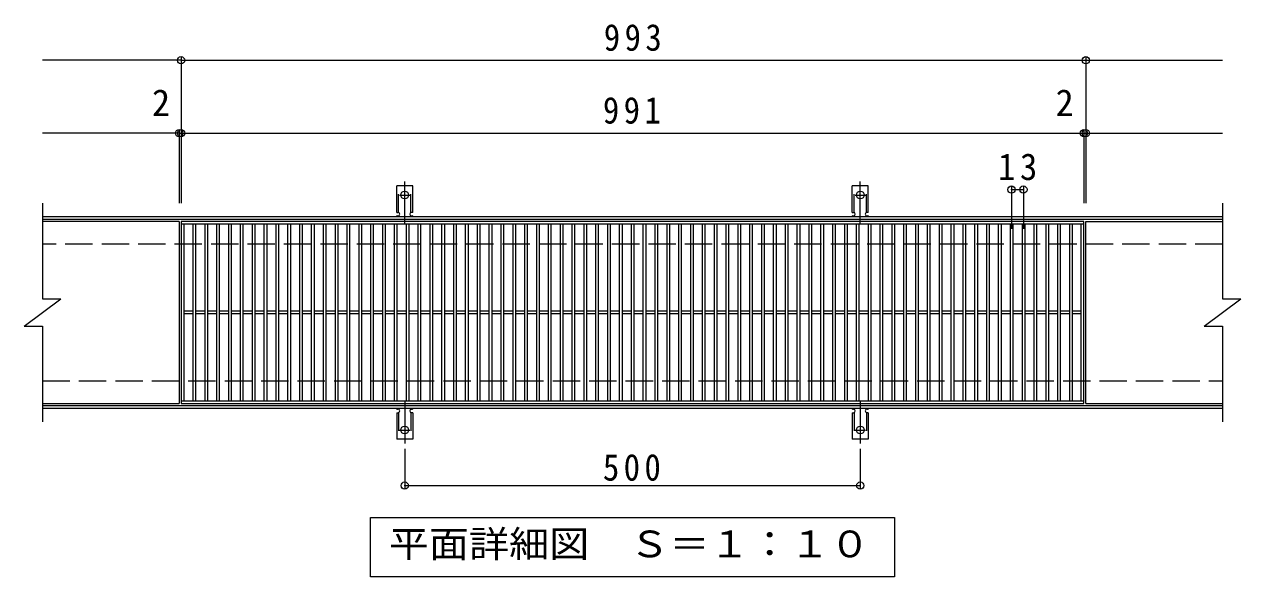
# Model space of a CAD drawing. Units: millimetres at full size, sheet at 1:10. Extents: x -1575 to 1626, y -1375 to 1002.
# Drawn here: x -786 to 549, y 395 to 1002 of the extents above; entities that cross this region are included whole.
import ezdxf
from ezdxf.enums import TextEntityAlignment as Align

# ---------------------------------------------------------------- set-up
doc = ezdxf.new("R2010")
doc.units = ezdxf.units.MM
doc.header["$LTSCALE"] = 10
doc.header["$PDMODE"] = 32
doc.header["$PDSIZE"] = 8
for name, pattern in [('CHAIN2', [12, 9, -1, 1, -1]), ('DASHED2', [3, 2, -1]), ('DASHED3', [4, 3, -1])]:
    doc.linetypes.add(name, pattern=pattern)
for name, color, linetype, lineweight in [('C-1', 2, 'Continuous', 9), ('C-2', 3, 'Continuous', 9), ('C-4', 7, 'Continuous', 9), ('C-5', 7, 'Continuous', 9), ('C-A', 3, 'Continuous', 9)]:
    doc.layers.add(name, color=color, linetype=linetype, lineweight=lineweight)
doc.styles.add('ＭＳ ゴシック', font='')
doc.styles.get('ＭＳ ゴシック').set_extended_font_data('MS Gothic')

msp = doc.modelspace()

# ---------------------------------------------------------------- linework, layer by layer
at = {"layer": 'C-1'}
for p, q in [((529.12, 790.3), (-765.88, 790.3)), ((529.12, 787.3), (-765.88, 787.3)), ((-765.88, 583.3), (529.12, 583.3)), ((-765.88, 580.3), (529.12, 580.3))]:
    msp.add_line(p, q, dxfattribs=at)
at = {"layer": 'C-1', "linetype": 'DASHED3'}
for p, q in [((529.12, 760.3), (-765.88, 760.3)), ((-765.88, 610.3), (529.12, 610.3))]:
    msp.add_line(p, q, dxfattribs=at)
at = {"layer": 'C-2'}
for p, q in [((-615.88, 785.3), (-765.88, 785.3)), ((-615.88, 785.3), (-615.88, 585.3)), ((377.12, 785.3), (-613.88, 785.3)), ((-613.88, 785.3), (-613.88, 585.3)), ((377.12, 782.3), (-613.88, 782.3)), ((-610.88, 782.3), (-610.88, 588.3)), ((-600.88, 782.3), (-600.88, 588.3)), ((-597.88, 782.3), (-597.88, 588.3)), ((-587.88, 782.3), (-587.88, 588.3)), ((-584.88, 782.3), (-584.88, 588.3)), ((-574.88, 782.3), (-574.88, 588.3)), ((-571.88, 782.3), (-571.88, 588.3)), ((-561.88, 782.3), (-561.88, 588.3)), ((-558.88, 782.3), (-558.88, 588.3)), ((-548.88, 782.3), (-548.88, 588.3)), ((-545.88, 782.3), (-545.88, 588.3)), ((-535.88, 782.3), (-535.88, 588.3)), ((-532.88, 782.3), (-532.88, 588.3)), ((-522.88, 782.3), (-522.88, 588.3)), ((-519.88, 782.3), (-519.88, 588.3)), ((-509.88, 782.3), (-509.88, 588.3)), ((-506.88, 782.3), (-506.88, 588.3)), ((-496.88, 782.3), (-496.88, 588.3)), ((-493.88, 782.3), (-493.88, 588.3)), ((-483.88, 782.3), (-483.88, 588.3)), ((-480.88, 782.3), (-480.88, 588.3)), ((-470.88, 782.3), (-470.88, 588.3)), ((-467.88, 782.3), (-467.88, 588.3)), ((-457.88, 782.3), (-457.88, 588.3)), ((-454.88, 782.3), (-454.88, 588.3)), ((-444.88, 782.3), (-444.88, 588.3)), ((-441.88, 782.3), (-441.88, 588.3)), ((-431.88, 782.3), (-431.88, 588.3)), ((-428.88, 782.3), (-428.88, 588.3)), ((-418.88, 782.3), (-418.88, 588.3)), ((-415.88, 782.3), (-415.88, 588.3)), ((-405.88, 782.3), (-405.88, 588.3)), ((-402.88, 782.3), (-402.88, 588.3)), ((-392.88, 782.3), (-392.88, 588.3)), ((-389.88, 782.3), (-389.88, 588.3)), ((-379.88, 782.3), (-379.88, 588.3)), ((-376.88, 782.3), (-376.88, 588.3)), ((-366.88, 782.3), (-366.88, 588.3)), ((-363.88, 782.3), (-363.88, 588.3)), ((-353.88, 782.3), (-353.88, 588.3)), ((-350.88, 782.3), (-350.88, 588.3)), ((-340.88, 782.3), (-340.88, 588.3)), ((-337.88, 782.3), (-337.88, 588.3)), ((-327.88, 782.3), (-327.88, 588.3)), ((-324.88, 782.3), (-324.88, 588.3)), ((-314.88, 782.3), (-314.88, 588.3)), ((-311.88, 782.3), (-311.88, 588.3)), ((-301.88, 782.3), (-301.88, 588.3)), ((-298.88, 782.3), (-298.88, 588.3)), ((-288.88, 782.3), (-288.88, 588.3)), ((-285.88, 782.3), (-285.88, 588.3)), ((-275.88, 782.3), (-275.88, 588.3)), ((-272.88, 782.3), (-272.88, 588.3)), ((-262.88, 782.3), (-262.88, 588.3)), ((-259.88, 782.3), (-259.88, 588.3)), ((-249.88, 782.3), (-249.88, 588.3)), ((-246.88, 782.3), (-246.88, 588.3)), ((-236.88, 782.3), (-236.88, 588.3)), ((-233.88, 782.3), (-233.88, 588.3)), ((-223.88, 782.3), (-223.88, 588.3)), ((-220.88, 782.3), (-220.88, 588.3)), ((-210.88, 782.3), (-210.88, 588.3)), ((-207.88, 782.3), (-207.88, 588.3)), ((-197.88, 782.3), (-197.88, 588.3)), ((-194.88, 782.3), (-194.88, 588.3)), ((-184.88, 782.3), (-184.88, 588.3)), ((-181.88, 782.3), (-181.88, 588.3)), ((-171.88, 782.3), (-171.88, 588.3)), ((-168.88, 782.3), (-168.88, 588.3)), ((-158.88, 782.3), (-158.88, 588.3)), ((-155.88, 782.3), (-155.88, 588.3)), ((-145.88, 782.3), (-145.88, 588.3)), ((-142.88, 782.3), (-142.88, 588.3)), ((-132.88, 782.3), (-132.88, 588.3)), ((-129.88, 782.3), (-129.88, 588.3)), ((-119.88, 782.3), (-119.88, 588.3)), ((-116.88, 782.3), (-116.88, 588.3)), ((-106.88, 782.3), (-106.88, 588.3)), ((-103.88, 782.3), (-103.88, 588.3)), ((-93.88, 782.3), (-93.88, 588.3)), ((-90.88, 782.3), (-90.88, 588.3)), ((-80.88, 782.3), (-80.88, 588.3)), ((-77.88, 782.3), (-77.88, 588.3)), ((-67.88, 782.3), (-67.88, 588.3)), ((-64.88, 782.3), (-64.88, 588.3)), ((-54.88, 782.3), (-54.88, 588.3)), ((-51.88, 782.3), (-51.88, 588.3)), ((-41.88, 782.3), (-41.88, 588.3)), ((-38.88, 782.3), (-38.88, 588.3)), ((-28.88, 782.3), (-28.88, 588.3)), ((-25.88, 782.3), (-25.88, 588.3)), ((-15.88, 782.3), (-15.88, 588.3)), ((-12.88, 782.3), (-12.88, 588.3)), ((-2.88, 782.3), (-2.88, 588.3)), ((0.12, 782.3), (0.12, 588.3)), ((10.12, 782.3), (10.12, 588.3)), ((13.12, 782.3), (13.12, 588.3)), ((23.12, 782.3), (23.12, 588.3)), ((26.12, 782.3), (26.12, 588.3)), ((36.12, 782.3), (36.12, 588.3)), ((39.12, 782.3), (39.12, 588.3)), ((49.12, 782.3), (49.12, 588.3)), ((52.12, 782.3), (52.12, 588.3)), ((62.12, 782.3), (62.12, 588.3)), ((65.12, 782.3), (65.12, 588.3)), ((75.12, 782.3), (75.12, 588.3)), ((78.12, 782.3), (78.12, 588.3)), ((88.12, 782.3), (88.12, 588.3)), ((91.12, 782.3), (91.12, 588.3)), ((101.12, 782.3), (101.12, 588.3)), ((104.12, 782.3), (104.12, 588.3)), ((114.12, 782.3), (114.12, 588.3)), ((117.12, 782.3), (117.12, 588.3)), ((127.12, 782.3), (127.12, 588.3)), ((130.12, 782.3), (130.12, 588.3)), ((140.12, 782.3), (140.12, 588.3)), ((143.12, 782.3), (143.12, 588.3)), ((153.12, 782.3), (153.12, 588.3)), ((156.12, 782.3), (156.12, 588.3)), ((166.12, 782.3), (166.12, 588.3)), ((169.12, 782.3), (169.12, 588.3)), ((179.12, 782.3), (179.12, 588.3)), ((182.12, 782.3), (182.12, 588.3)), ((192.12, 782.3), (192.12, 588.3)), ((195.12, 782.3), (195.12, 588.3)), ((205.12, 782.3), (205.12, 588.3)), ((208.12, 782.3), (208.12, 588.3)), ((218.12, 782.3), (218.12, 588.3)), ((221.12, 782.3), (221.12, 588.3)), ((231.12, 782.3), (231.12, 588.3)), ((234.12, 782.3), (234.12, 588.3)), ((244.12, 782.3), (244.12, 588.3)), ((247.12, 782.3), (247.12, 588.3)), ((257.12, 782.3), (257.12, 588.3)), ((260.12, 782.3), (260.12, 588.3)), ((270.12, 782.3), (270.12, 588.3)), ((273.12, 782.3), (273.12, 588.3)), ((283.12, 782.3), (283.12, 588.3)), ((286.12, 782.3), (286.12, 588.3)), ((296.12, 782.3), (296.12, 588.3)), ((299.12, 782.3), (299.12, 588.3)), ((309.12, 782.3), (309.12, 588.3)), ((312.12, 782.3), (312.12, 588.3)), ((322.12, 782.3), (322.12, 588.3)), ((325.12, 782.3), (325.12, 588.3)), ((335.12, 782.3), (335.12, 588.3)), ((338.12, 782.3), (338.12, 588.3)), ((348.12, 782.3), (348.12, 588.3)), ((351.12, 782.3), (351.12, 588.3)), ((361.12, 782.3), (361.12, 588.3)), ((364.12, 782.3), (364.12, 588.3)), ((374.12, 588.3), (374.12, 782.3)), ((379.12, 785.3), (529.12, 785.3)), ((379.12, 585.3), (379.12, 785.3)), ((-785.88, 670.3), (-745.88, 700.3)), ((509.12, 670.3), (549.12, 700.3)), ((-600.88, 686.8), (-610.88, 686.8)), ((-600.88, 683.8), (-610.88, 683.8)), ((-587.88, 686.8), (-597.88, 686.8)), ((-587.88, 683.8), (-597.88, 683.8)), ((-574.88, 686.8), (-584.88, 686.8)), ((-574.88, 683.8), (-584.88, 683.8)), ((-561.88, 686.8), (-571.88, 686.8)), ((-561.88, 683.8), (-571.88, 683.8)), ((-548.88, 686.8), (-558.88, 686.8)), ((-548.88, 683.8), (-558.88, 683.8)), ((-535.88, 686.8), (-545.88, 686.8)), ((-535.88, 683.8), (-545.88, 683.8)), ((-522.88, 686.8), (-532.88, 686.8)), ((-522.88, 683.8), (-532.88, 683.8)), ((-509.88, 686.8), (-519.88, 686.8)), ((-509.88, 683.8), (-519.88, 683.8)), ((-496.88, 686.8), (-506.88, 686.8)), ((-496.88, 683.8), (-506.88, 683.8)), ((-483.88, 686.8), (-493.88, 686.8)), ((-483.88, 683.8), (-493.88, 683.8)), ((-470.88, 686.8), (-480.88, 686.8)), ((-470.88, 683.8), (-480.88, 683.8)), ((-457.88, 686.8), (-467.88, 686.8)), ((-457.88, 683.8), (-467.88, 683.8)), ((-444.88, 686.8), (-454.88, 686.8)), ((-444.88, 683.8), (-454.88, 683.8)), ((-431.88, 686.8), (-441.88, 686.8)), ((-431.88, 683.8), (-441.88, 683.8)), ((-418.88, 686.8), (-428.88, 686.8)), ((-418.88, 683.8), (-428.88, 683.8)), ((-405.88, 686.8), (-415.88, 686.8)), ((-405.88, 683.8), (-415.88, 683.8)), ((-392.88, 686.8), (-402.88, 686.8)), ((-392.88, 683.8), (-402.88, 683.8)), ((-379.88, 686.8), (-389.88, 686.8)), ((-379.88, 683.8), (-389.88, 683.8)), ((-366.88, 686.8), (-376.88, 686.8)), ((-366.88, 683.8), (-376.88, 683.8)), ((-353.88, 686.8), (-363.88, 686.8)), ((-353.88, 683.8), (-363.88, 683.8)), ((-340.88, 686.8), (-350.88, 686.8)), ((-340.88, 683.8), (-350.88, 683.8)), ((-327.88, 686.8), (-337.88, 686.8)), ((-327.88, 683.8), (-337.88, 683.8)), ((-314.88, 686.8), (-324.88, 686.8)), ((-314.88, 683.8), (-324.88, 683.8)), ((-301.88, 686.8), (-311.88, 686.8)), ((-301.88, 683.8), (-311.88, 683.8)), ((-288.88, 686.8), (-298.88, 686.8)), ((-288.88, 683.8), (-298.88, 683.8)), ((-275.88, 686.8), (-285.88, 686.8)), ((-275.88, 683.8), (-285.88, 683.8)), ((-262.88, 686.8), (-272.88, 686.8)), ((-262.88, 683.8), (-272.88, 683.8)), ((-249.88, 686.8), (-259.88, 686.8)), ((-249.88, 683.8), (-259.88, 683.8)), ((-236.88, 686.8), (-246.88, 686.8)), ((-236.88, 683.8), (-246.88, 683.8)), ((-223.88, 686.8), (-233.88, 686.8)), ((-223.88, 683.8), (-233.88, 683.8)), ((-210.88, 686.8), (-220.88, 686.8)), ((-210.88, 683.8), (-220.88, 683.8)), ((-197.88, 686.8), (-207.88, 686.8)), ((-197.88, 683.8), (-207.88, 683.8)), ((-184.88, 686.8), (-194.88, 686.8)), ((-184.88, 683.8), (-194.88, 683.8)), ((-171.88, 686.8), (-181.88, 686.8)), ((-171.88, 683.8), (-181.88, 683.8)), ((-158.88, 686.8), (-168.88, 686.8)), ((-158.88, 683.8), (-168.88, 683.8)), ((-145.88, 686.8), (-155.88, 686.8)), ((-145.88, 683.8), (-155.88, 683.8)), ((-132.88, 686.8), (-142.88, 686.8)), ((-132.88, 683.8), (-142.88, 683.8)), ((-119.88, 686.8), (-129.88, 686.8)), ((-119.88, 683.8), (-129.88, 683.8)), ((-106.88, 686.8), (-116.88, 686.8)), ((-106.88, 683.8), (-116.88, 683.8)), ((-93.88, 686.8), (-103.88, 686.8)), ((-93.88, 683.8), (-103.88, 683.8)), ((-80.88, 686.8), (-90.88, 686.8)), ((-80.88, 683.8), (-90.88, 683.8)), ((-67.88, 686.8), (-77.88, 686.8)), ((-67.88, 683.8), (-77.88, 683.8)), ((-54.88, 686.8), (-64.88, 686.8)), ((-54.88, 683.8), (-64.88, 683.8)), ((-41.88, 686.8), (-51.88, 686.8)), ((-41.88, 683.8), (-51.88, 683.8)), ((-28.88, 686.8), (-38.88, 686.8)), ((-28.88, 683.8), (-38.88, 683.8)), ((-15.88, 686.8), (-25.88, 686.8)), ((-15.88, 683.8), (-25.88, 683.8)), ((-2.88, 686.8), (-12.88, 686.8)), ((-2.88, 683.8), (-12.88, 683.8)), ((10.12, 686.8), (0.12, 686.8)), ((10.12, 683.8), (0.12, 683.8)), ((23.12, 686.8), (13.12, 686.8)), ((23.12, 683.8), (13.12, 683.8)), ((36.12, 686.8), (26.12, 686.8)), ((36.12, 683.8), (26.12, 683.8)), ((49.12, 686.8), (39.12, 686.8)), ((49.12, 683.8), (39.12, 683.8)), ((62.12, 686.8), (52.12, 686.8)), ((62.12, 683.8), (52.12, 683.8)), ((75.12, 686.8), (65.12, 686.8)), ((75.12, 683.8), (65.12, 683.8)), ((88.12, 686.8), (78.12, 686.8)), ((88.12, 683.8), (78.12, 683.8)), ((101.12, 686.8), (91.12, 686.8)), ((101.12, 683.8), (91.12, 683.8)), ((114.12, 686.8), (104.12, 686.8)), ((114.12, 683.8), (104.12, 683.8)), ((127.12, 686.8), (117.12, 686.8)), ((127.12, 683.8), (117.12, 683.8)), ((140.12, 686.8), (130.12, 686.8)), ((140.12, 683.8), (130.12, 683.8)), ((153.12, 686.8), (143.12, 686.8)), ((153.12, 683.8), (143.12, 683.8)), ((166.12, 686.8), (156.12, 686.8)), ((166.12, 683.8), (156.12, 683.8)), ((179.12, 686.8), (169.12, 686.8)), ((179.12, 683.8), (169.12, 683.8)), ((192.12, 686.8), (182.12, 686.8)), ((192.12, 683.8), (182.12, 683.8)), ((205.12, 686.8), (195.12, 686.8)), ((205.12, 683.8), (195.12, 683.8)), ((218.12, 686.8), (208.12, 686.8)), ((218.12, 683.8), (208.12, 683.8)), ((231.12, 686.8), (221.12, 686.8)), ((231.12, 683.8), (221.12, 683.8)), ((244.12, 686.8), (234.12, 686.8)), ((244.12, 683.8), (234.12, 683.8)), ((257.12, 686.8), (247.12, 686.8)), ((257.12, 683.8), (247.12, 683.8)), ((270.12, 686.8), (260.12, 686.8)), ((270.12, 683.8), (260.12, 683.8)), ((283.12, 686.8), (273.12, 686.8)), ((283.12, 683.8), (273.12, 683.8)), ((296.12, 686.8), (286.12, 686.8)), ((296.12, 683.8), (286.12, 683.8)), ((309.12, 686.8), (299.12, 686.8)), ((309.12, 683.8), (299.12, 683.8)), ((322.12, 686.8), (312.12, 686.8)), ((322.12, 683.8), (312.12, 683.8)), ((335.12, 686.8), (325.12, 686.8)), ((335.12, 683.8), (325.12, 683.8)), ((348.12, 686.8), (338.12, 686.8)), ((348.12, 683.8), (338.12, 683.8)), ((361.12, 686.8), (351.12, 686.8)), ((361.12, 683.8), (351.12, 683.8)), ((374.12, 686.8), (364.12, 686.8)), ((374.12, 683.8), (364.12, 683.8)), ((-785.88, 670.3), (-765.88, 670.3)), ((-765.88, 670.3), (-765.88, 565.3)), ((509.12, 670.3), (529.12, 670.3)), ((529.12, 670.3), (529.12, 565.3)), ((-613.88, 588.3), (377.12, 588.3)), ((-765.88, 585.3), (-615.88, 585.3)), ((379.12, 585.3), (529.12, 585.3))]:
    msp.add_line(p, q, dxfattribs=at)
for points in [[(-765.88, 805.3), (-765.88, 700.3), (-745.88, 700.3)], [(529.12, 805.3), (529.12, 700.3), (549.12, 700.3)], [(-613.88, 585.3), (377.12, 585.3), (377.12, 785.3)]]:
    msp.add_lwpolyline(points, dxfattribs=at)
at = {"layer": 'C-4'}
for p, q in [((-613.88, 962.3), (-765.88, 962.3)), ((-613.88, 965.3), (-613.88, 805.3)), ((-613.88, 962.3), (379.12, 962.3)), ((379.12, 965.3), (379.12, 805.3)), ((379.12, 962.3), (529.12, 962.3)), ((-615.88, 882.3), (-765.88, 882.3)), ((-615.88, 885.3), (-615.88, 805.3)), ((-615.88, 882.3), (-613.88, 882.3)), ((-613.88, 882.3), (377.12, 882.3)), ((377.12, 885.3), (377.12, 805.3)), ((377.12, 882.3), (379.12, 882.3)), ((379.12, 882.3), (529.12, 882.3)), ((297.62, 823.3), (297.62, 777.3)), ((297.62, 820.3), (310.62, 820.3)), ((310.62, 823.3), (310.62, 777.3)), ((-368.38, 535.58), (-368.38, 492.3)), ((131.62, 535.58), (131.62, 492.3)), ((-368.38, 495.3), (131.62, 495.3))]:
    msp.add_line(p, q, dxfattribs=at)
for p in [(-613.88, 962.3), (379.12, 962.3), (-615.88, 882.3), (-613.88, 882.3), (377.12, 882.3), (379.12, 882.3), (297.62, 820.3), (310.62, 820.3), (-368.38, 495.3), (131.62, 495.3)]:
    msp.add_point(p, dxfattribs=at)
at = {"layer": 'C-5'}
msp.add_lwpolyline([(-405.88, 395.3), (-405.88, 460.3), (169.12, 460.3), (169.12, 395.3)], close=True, dxfattribs=at)
at = {"layer": 'C-A', "color": 7, "linetype": 'CHAIN2'}
for p, q in [((-368.38, 781.83), (-368.38, 829.24)), ((131.62, 781.83), (131.62, 829.24)), ((-374.16, 814.3), (-362.6, 814.3)), ((125.84, 814.3), (137.4, 814.3)), ((-368.38, 588.77), (-368.38, 541.37)), ((131.62, 588.77), (131.62, 541.37)), ((-374.16, 556.3), (-362.6, 556.3)), ((125.84, 556.3), (137.4, 556.3))]:
    msp.add_line(p, q, dxfattribs=at)
at = {"layer": 'C-A'}
for p, q in [((-377.13, 795.3), (-377.13, 824.3)), ((-359.63, 824.3), (-377.13, 824.3)), ((-359.63, 795.3), (-359.63, 824.3)), ((122.87, 795.3), (122.87, 824.3)), ((140.37, 824.3), (122.87, 824.3)), ((140.37, 795.3), (140.37, 824.3)), ((-377.13, 795.3), (-375.88, 795.3)), ((-376.38, 791.3), (-375.88, 791.3)), ((-359.63, 795.3), (-360.88, 795.3)), ((-360.88, 791.3), (-360.37, 791.3)), ((122.87, 795.3), (124.12, 795.3)), ((123.62, 791.3), (124.12, 791.3)), ((140.37, 795.3), (139.12, 795.3)), ((139.12, 791.3), (139.63, 791.3)), ((-377.13, 575.3), (-375.88, 575.3)), ((-377.13, 575.3), (-377.13, 546.3)), ((-376.38, 579.3), (-375.88, 579.3)), ((-360.88, 579.3), (-360.37, 579.3)), ((-359.63, 575.3), (-360.88, 575.3)), ((-359.63, 575.3), (-359.63, 546.3)), ((122.87, 575.3), (124.12, 575.3)), ((122.87, 575.3), (122.87, 546.3)), ((123.62, 579.3), (124.12, 579.3)), ((139.12, 579.3), (139.63, 579.3)), ((140.37, 575.3), (139.12, 575.3)), ((140.37, 575.3), (140.37, 546.3)), ((-359.63, 546.3), (-377.13, 546.3)), ((140.37, 546.3), (122.87, 546.3))]:
    msp.add_line(p, q, dxfattribs=at)
at = {"layer": 'C-A', "linetype": 'DASHED2'}
for p, q in [((-375.13, 795.16), (-375.13, 824.3)), ((-361.63, 795.16), (-361.63, 824.3)), ((124.87, 795.16), (124.87, 824.3)), ((138.37, 795.16), (138.37, 824.3)), ((-375.13, 575.45), (-375.13, 546.3)), ((-361.63, 575.45), (-361.63, 546.3)), ((124.87, 575.45), (124.87, 546.3)), ((138.37, 575.45), (138.37, 546.3))]:
    msp.add_line(p, q, dxfattribs=at)
at = {"layer": 'C-A'}
for centre in [(-368.38, 814.3), (131.62, 814.3), (-368.38, 556.3), (131.62, 556.3)]:
    msp.add_circle(centre, 4.25, dxfattribs=at)
for centre, start, end in [((-376.38, 789.3), 90.27596, 150.00047), ((-375.88, 793.3), 270, 90), ((-360.88, 793.3), 90, 269.8667), ((-360.38, 789.3), 29.99927, 89.75836), ((123.62, 789.3), 90.27596, 150.00047), ((124.12, 793.3), 270, 90), ((139.12, 793.3), 90, 269.8667), ((139.62, 789.3), 29.99927, 89.75836), ((-376.38, 581.3), 209.99951, 269.72403), ((-375.88, 577.3), 270, 90), ((-360.88, 577.3), 90.13329, 270), ((-360.38, 581.3), 270.24162, 330.00072), ((123.62, 581.3), 209.99951, 269.72403), ((124.12, 577.3), 270, 90), ((139.12, 577.3), 90.13329, 270), ((139.62, 581.3), 270.24162, 330.00072)]:
    msp.add_arc(centre, 2, start, end, dxfattribs=at)

# ---------------------------------------------------------------- texts
at = {"layer": 'C-4', "color": 2, "style": 'ＭＳ ゴシック'}
for p in [(-645.81, 892.3), (345.93, 892.3)]:
    msp.add_text('2', height=29.33, dxfattribs=at).set_placement(p, align=Align.BOTTOM_LEFT)
at = {"layer": 'C-4', "color": 2, "char_height": 29.33, "attachment_point": 7, "style": 'ＭＳ ゴシック'}
for s, insert in [('\\T1.27;\\W0.9;993', (-149.88, 972.3)), ('\\T1.27;\\W0.9;991', (-150.88, 892.3)), ('\\T1.27;\\W0.95;13', (282.87, 830.3)), ('\\T1.27;\\W0.9;500', (-150.88, 500.3))]:
    msp.add_mtext(s, dxfattribs=dict(at, insert=insert))
at = {"layer": 'C-5', "color": 2, "style": 'ＭＳ ゴシック', "width": 1.1}
msp.add_text('平面詳細図\u3000Ｓ＝１：１０', height=29.33, dxfattribs=at).set_placement((-385.88, 407.8), align=Align.BOTTOM_LEFT)

doc.saveas('drawing.dxf')
